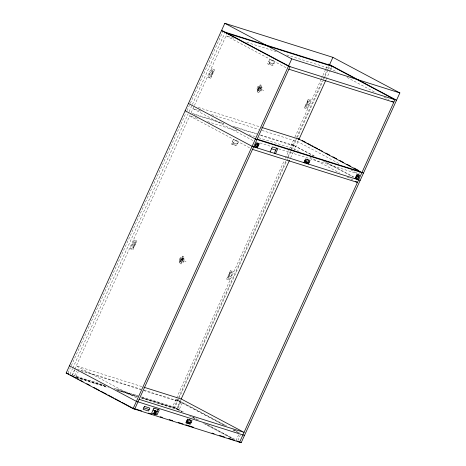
<?xml version="1.0" encoding="UTF-8"?>
<svg xmlns="http://www.w3.org/2000/svg" width="466" height="466" viewBox="0 0 466 466"><rect width="100%" height="100%" fill="white"/><g stroke="black" fill="none" stroke-linecap="round" stroke-linejoin="round"><path stroke-width="0.35" stroke-dasharray="2.33 1.75" d="M68.024 372.917L70.43 367.616M71.333 365.629L186.126 112.568M187.029 110.582L189.429 105.281M190.332 103.295L223.086 31.082M70.104 374.017L72.51 368.717M72.807 368.058L188.206 113.669M189.103 111.683L192.109 105.06M192.411 104.396L224.565 33.511M71.822 375.753L74.531 369.794M74.828 369.13L190.245 114.694M191.124 112.755L194.13 106.132M194.433 105.467L226.61 34.536M72.358 375.217L74.758 369.917M74.676 375.625L76.779 370.988M75.952 376.784L78.358 371.484M232.394 144.396L232.61 143.912L235.866 144.938L235.645 145.421M268.754 64.238L268.975 63.755L272.226 64.78L272.004 65.263M226.633 425.924L177.54 399.84L175.962 399.345L172.659 406.632L183.493 412.387M176.562 398.016L284.144 160.857M285.343 158.207L288.949 150.256M289.252 149.592L294.361 138.332M294.961 137.01L321.109 79.371M321.406 78.713L322.606 76.063M322.909 75.399L325.612 69.434M325.915 68.776L327.115 66.125M141.67 396.869L174.232 407.127L286.019 160.688M287.825 156.716L296.236 138.169M296.539 137.505L322.082 81.195M323.282 78.544L328.693 66.621M178.641 399.123L174.733 407.733L141.6 397.294M178.938 398.459L286.52 161.3M286.823 160.636L287.726 158.65M288.023 157.986L291.029 151.363M291.332 150.699L297.04 138.111M297.343 137.447L323.486 79.814M323.783 79.15L324.685 77.164M324.988 76.5L327.994 69.877M328.291 69.213L330.097 65.24M181.216 398.972L176.754 408.81L140.854 397.498M290.644 157.735L293.353 151.77M293.65 151.106L298.479 140.458M326.107 79.564L330.312 70.29M330.615 69.626L332.118 66.312M236.012 440.632L239.314 433.345M237.887 440.469L240.293 435.168M358.692 174.156L359.892 171.505M261.711 89.507L260.04 90.783L261.473 87.625L261.711 89.507L263.727 90.579M184.029 260.75L182.357 262.026L183.79 258.875L184.029 260.75L186.05 261.822M233.623 38.206L226.027 35.812L286.316 67.844M246.741 42.336L276.425 51.685M286.776 54.947L330.959 68.863L337.372 72.271M213.824 71.374L213.521 71.281L211.139 76.541L211.436 76.634M307.461 100.947L307.764 101.046L305.376 106.306L305.079 106.213M198.271 107.436L259.713 126.793M200.566 111.077L192.971 108.683L253.807 141.006M211.611 114.554L258.554 129.338M262.009 130.428L297.902 141.734L340.168 164.189M192.254 113.43L224.012 123.438M232.988 126.263L257.145 133.876M260.599 134.959L293.731 145.398M194.275 114.508L225.34 124.294M235.004 127.335L256.405 134.08M260.546 135.379L295.753 146.47M197.264 118.364L189.668 115.97L249.957 148.002M207.615 121.626L238.679 131.406M249.036 134.668L255.251 136.625M258.7 137.715L294.599 149.021L299.085 151.409M260.016 142.963L271.754 146.662M278.656 148.835L357.352 173.626M136.142 242.623L135.845 242.53L133.457 247.79L133.754 247.883M229.785 272.196L230.082 272.29L227.693 277.55L227.396 277.456M141.868 386.576L76.284 365.915L136.573 397.952M77.199 369.119L140.942 389.25M144.163 390.211L180.29 401.645L176.987 408.932L141.087 397.62M80.834 370.75L140.889 389.669M143.65 390.537L182.311 402.717L179.002 410.004L141.035 398.046M73.08 375.264L102.176 384.427M113.954 388.137L138.204 395.78M76.016 376.639L105.7 385.988M116.057 389.25L137.458 395.989M75.964 377.058L106.341 386.629M117.385 390.106L137.406 396.415M76.197 377.18L107.262 386.966M116.925 390.013L137.633 396.537M76.838 377.821L108.59 387.823M118.947 391.085L137.587 396.956M346.995 77.385L375.852 92.717M384.194 97.149L388.679 99.532M351.049 169.974L358.098 173.719M314.276 155.97L291.658 144.297L313.973 156.151M326.386 162.407L353.805 176.975M323.538 161.236L353.508 177.156M309.989 157.199L339.493 172.874M347.187 176.964L354.242 180.715M234.922 430.334L239.384 432.704M175.962 399.345L224.973 425.382M233.25 429.78L237.811 432.203M224.035 425.225L180.732 402.222L177.43 409.509L181.886 411.874M232.948 429.961L238.679 433.007M174.232 407.127L184.431 412.55M192.726 416.953L198.464 420M207.387 424.742L236.716 440.329M192.376 417.111L196.885 419.505M205.174 423.909L233.128 438.762M189.528 415.934L195.26 418.981M203.537 423.378L232.19 438.605M132.233 244.434L131.657 249.252L135.623 240.508L132.233 244.434M209.91 73.191L209.339 78.003L213.306 69.259L209.91 73.191M231.882 270.828L231.305 275.645L227.915 279.571L231.882 270.828M309.558 99.578L308.987 104.396L305.591 108.328L309.558 99.578M134.214 240.066L130.247 248.809L132.95 249.66L136.917 240.916L134.214 240.066M211.896 68.817L207.929 77.56L210.632 78.41L214.599 69.667L211.896 68.817M135.245 242.337L132.857 247.597L133.288 247.737L135.67 242.471L135.245 242.337M212.927 71.094L210.539 76.354L210.964 76.488L213.352 71.228L212.927 71.094M233.28 139.678L231.293 144.052L236.699 145.753L238.685 141.384L233.28 139.678M269.639 59.52L267.659 63.894L273.059 65.595L275.045 61.227L269.639 59.52M180.243 257.756L178.81 260.908L180.08 261.31L179.148 263.366L181.099 263.977L182.031 261.927L183.313 262.329L184.746 259.172L183.458 258.77L184.402 256.69L182.451 256.079L181.507 258.158L180.243 257.756M257.919 86.507L256.492 89.664L257.762 90.066L256.83 92.117L258.776 92.734L259.708 90.678L260.995 91.08L262.428 87.928L261.141 87.521L262.084 85.447L260.133 84.829L259.189 86.909L257.919 86.507M233.052 142.946L232.738 143.639L235.988 144.664L236.303 143.971L233.052 142.946M233.344 142.311L233.146 142.736L236.396 143.761L236.594 143.33L237.648 143.662L235.982 140.534L232.243 141.961L233.344 142.311M269.412 62.788L269.098 63.481L272.348 64.506L272.662 63.813L269.412 62.788M269.703 62.153L269.505 62.578L272.756 63.603L272.954 63.172L274.008 63.504L272.342 60.376L268.602 61.803L269.703 62.153M180.173 260.308L179.765 261.21L179.526 259.335L181.192 258.053L180.173 260.308M257.855 89.058L257.442 89.961L257.209 88.086L258.875 86.81L257.855 89.058M181.064 259.02L180.441 260.389L181.35 259.108L181.064 259.02M258.741 87.771L258.123 89.146L259.032 87.864L258.741 87.771M181.466 259.148L180.843 260.517L182.095 260.913L182.719 259.539L181.466 259.148M259.148 87.899L258.525 89.274L259.778 89.664L260.401 88.295L259.148 87.899M180.54 261.706L179.847 261.822L180.121 263.669L181.798 262.434L180.54 261.706M180.814 261.1L180.604 261.566L181.449 261.834L181.664 261.362L180.814 261.1M181.816 258.88L180.901 260.908L181.746 261.176L182.666 259.148L181.816 258.88M182.113 258.228L181.903 258.694L182.754 258.962L182.963 258.496L182.113 258.228M182.311 257.797L182.177 258.088L183.703 258.234L183.429 256.382L181.752 257.622L182.311 257.797M258.216 90.456L257.529 90.573L257.803 92.425L259.48 91.19L258.216 90.456M258.496 89.851L258.281 90.317L259.131 90.585L259.341 90.119L258.496 89.851M259.498 87.637L258.578 89.664L259.428 89.932L260.348 87.905L259.498 87.637M259.795 86.979L259.585 87.451L260.43 87.719L260.645 87.247L259.795 86.979M259.993 86.548L259.859 86.839L261.385 86.991L261.111 85.138L259.434 86.373L259.993 86.548M182.835 259.579L182.212 260.948L183.126 259.667L182.835 259.579M260.517 88.33L259.894 89.705L260.803 88.424L260.517 88.33M230.588 270.42L226.622 279.163L229.324 280.014L233.291 271.27L230.588 270.42M308.271 99.176L304.304 107.92L307.007 108.77L310.973 100.027L308.271 99.176M230.251 272.348L227.868 277.608L228.293 277.742L230.682 272.482L230.251 272.348M307.933 101.099L305.545 106.359L305.976 106.493L308.358 101.233L307.933 101.099"/><path stroke-width="0.7" d="M66.149 373.08L224.816 23.3L332.899 57.347L399.851 92.92L241.184 442.7L133.101 408.653L66.149 373.08L68.228 373.738M133.101 408.653L291.768 58.873L399.851 92.92M254.576 147.099L256.562 142.724L259.265 143.58L257.279 147.949M270.117 151.992L272.429 146.895L277.835 148.596L275.517 153.693M155.795 414.554L158.114 409.451M274.305 153.314L276.618 148.211M329.293 65.292L332.899 57.347M181.262 398.873L289.444 160.386M298.758 139.847L325.804 80.228M303.89 162.634L305.545 158.988L310.047 160.409L308.393 164.049M186.761 423.058L186.942 422.656L189.65 423.507L189.47 423.914M304.77 162.908L304.95 162.506L307.665 163.362L307.478 163.764M355.005 178.734L356.985 174.36L359.688 175.21L357.707 179.585M154.619 411.577L155.353 411.024M154.304 412.264L155.778 411.158M153.996 412.952L156.023 411.426M153.681 413.639L155.714 412.113M153.926 413.907L155.399 412.8M154.351 414.041L155.091 413.488M225.165 32.189L330.097 65.24M227.187 33.261L332.118 66.312M288.879 69.207L393.811 102.258L391.889 101.239M261.781 127.439L299.061 139.183M257.034 139.107L359.892 171.505M363.486 173.078L255.409 139.031L188.456 103.458M258.863 144.466L258.56 144.373L257.366 147L257.669 147.099M356.583 175.251L356.886 175.344L355.692 177.971L355.389 177.878M271.562 148.805L275.75 150.122M360.183 180.365L252.1 146.318L185.153 110.745M252.52 149.365L357.451 182.416L355.523 181.396M143.936 387.229L181.216 398.972L244.067 432.366L139.142 399.315M244.487 435.413L136.404 401.366L69.457 365.793M153.058 410.045L157.246 411.367M143.761 407.849L149.167 409.55M134.231 408.571L132.659 408.076L134.674 409.148L290.038 66.655L223.086 31.082L221.513 30.587L288.46 66.16L396.543 100.207L329.596 64.634L328.017 64.139L394.97 99.712L239.606 442.205L237.584 441.127M135.42 408.95L141.629 410.907M148.532 413.08L151.986 414.163M160.269 416.773L162.343 417.425M169.245 419.604L172.694 420.687M178.216 422.429L183.051 423.949M185.812 424.823L193.407 427.211M212.042 433.083L214.115 433.735M219.637 435.477L224.472 436.997M228.614 438.302L234.823 440.259M224.816 23.3L291.768 58.873M302.277 140.551L306.104 142.584M307.379 143.266L310.566 144.955M311.841 145.637L313.117 146.312M314.393 146.988L317.579 148.683M318.855 149.359L320.13 150.04M321.406 150.716L322.682 151.392M325.868 153.087L329.695 155.12M332.881 156.815L336.708 158.848M339.895 160.543L343.722 162.576M346.908 164.271L350.735 166.304M353.927 167.993L358.389 170.37M298.153 138.699L361.913 172.583M239.908 442.024L241.184 442.7M67.727 373.575L69.003 374.256M70.279 374.932L71.554 375.608M72.055 375.876L76.016 377.984M77.257 378.642L78.533 379.318M79.808 379.994L83.03 381.706M86.81 383.716L90.043 385.434M93.812 387.438L99.608 390.52M100.883 391.195L106.621 394.242M107.896 394.923L113.634 397.97M114.91 398.646L120.647 401.698M121.923 402.374L132.128 407.797M256.376 146.691L255.985 147.541L255.572 144.914L257.972 143.173L256.376 146.691M257.96 144.18L256.772 146.813L257.197 146.947L258.391 144.32L257.96 144.18M144.419 406.393L143.097 409.305L148.503 411.006L149.825 408.094L144.419 406.393M153.926 408.134L151.607 413.237L157.013 414.938L159.325 409.835L153.926 408.134M154.928 410.89L153.605 413.802L154.776 414.175L156.098 411.257L154.928 410.89M187.536 419.138L185.882 422.784L190.384 424.2L192.039 420.559L187.536 419.138M187.309 421.847L187.047 422.423L189.755 423.279L190.017 422.703L187.309 421.847M187.553 421.316L187.39 421.678L191.177 422.458L189.784 419.849L186.674 421.043L187.553 421.316M305.317 161.702L305.055 162.273L307.764 163.129L308.026 162.552L305.317 161.702M305.562 161.166L305.399 161.527L309.185 162.308L307.793 159.698L304.682 160.892L305.562 161.166M357.055 175.397L355.861 178.029L356.292 178.163L357.48 175.531L357.055 175.397M357.608 175.571L356.298 179.142L358.698 177.4L358.278 174.767L357.608 175.571"/></g></svg>
